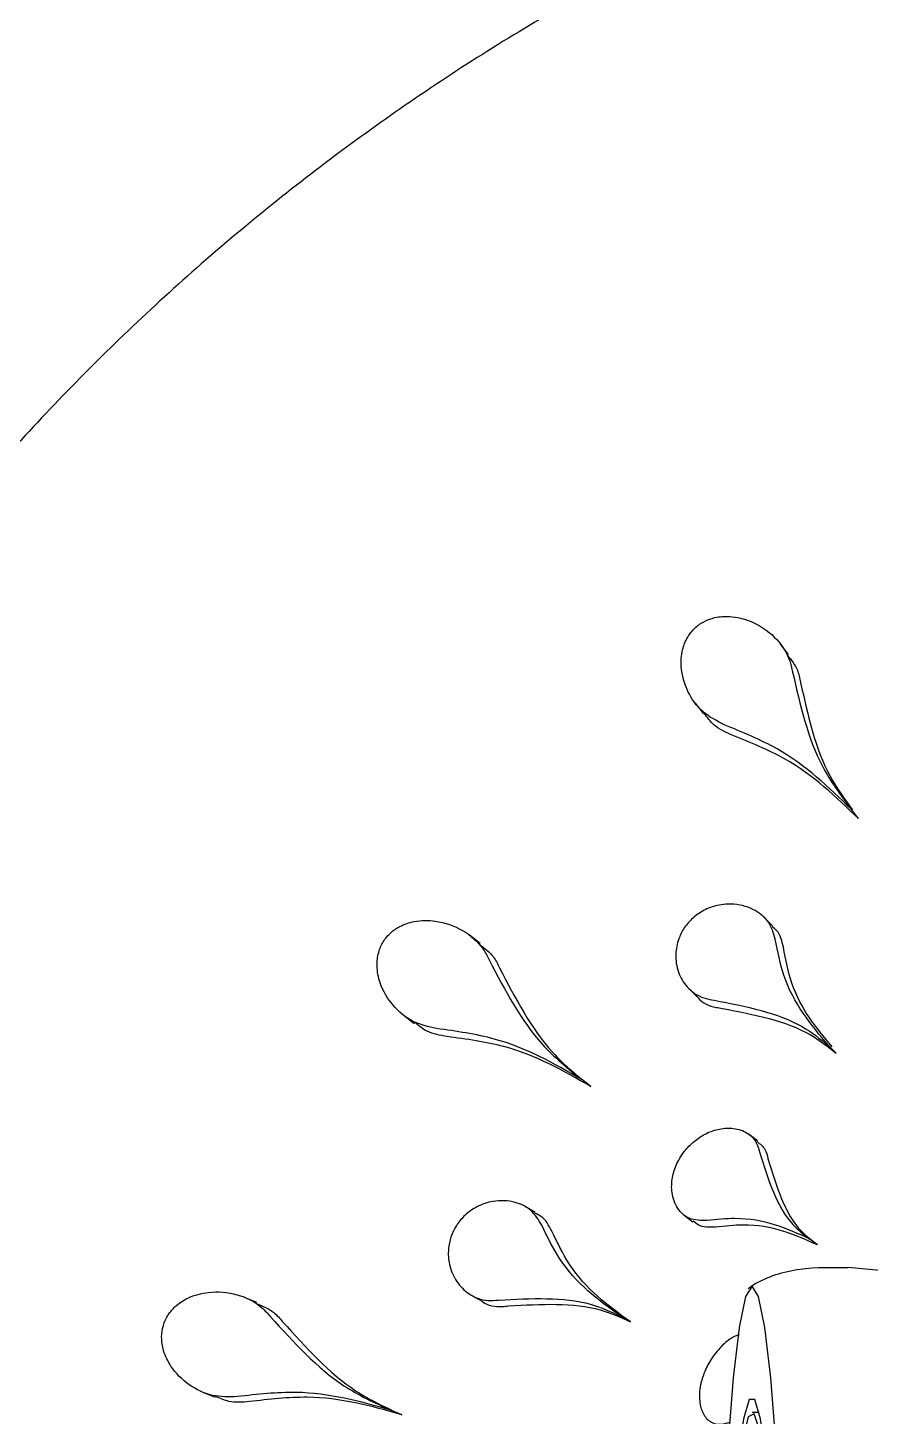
# Model space of a CAD drawing. Header units: millimetres. Extents: x 12325263 to 13848842, y -1463133 to 573208.
# Drawn here: x 12591039.6 to 12591055.15, y -825176.65 to -825151.03 of the extents above; entities that cross this region are included whole.
import ezdxf
from ezdxf.xclip import XClip

# ---------------------------------------------------------------- set-up
doc = ezdxf.new("R2010")
doc.units = ezdxf.units.MM
doc.header["$LTSCALE"] = 1000
doc.header["$XCLIPFRAME"] = 0
for name, color, linetype in [('fur202301', 252, 'Continuous'), ('WALL', 5, 'Continuous'), ('WALL-SHATCH', 8, 'Continuous'), ('建筑-楼板开洞', 251, 'Continuous')]:
    doc.layers.add(name, color=color, linetype=linetype)

# ---------------------------------------------------------------- blocks, each defined once
blk = doc.blocks.new('adgshg13-A$C7F010FC0')
at = {"layer": 'WALL-SHATCH'}
h = blk.add_hatch(color=256, dxfattribs=at)
h.dxf.hatch_style = 1
h.paths.add_polyline_path([(-60384.171, -16880.895), (-763.165, 197.479), (12587.619, -13153.304), (12587.619, -157996.02), (-162964.851, -188820.432), (-171262.381, -180522.901), (-171262.381, -31310.898), (-150707.191, -10755.708), (-131860.078, -7980.895), (-99162.381, -7980.895), (-99162.381, -4980.895), (-76620.428, -4980.895), (-70107.652, -16880.895)], flags=16)
h.paths.add_polyline_path([(-60091.229, -16380.895), (-646.877, 646.877), (12987.619, -12987.619), (12987.619, -158331.905), (-163100.584, -189250.384), (-171662.381, -180688.586), (-171662.381, -31145.213), (-150777.896, -10260.728), (-131896.687, -7480.895), (-99562.381, -7480.895), (-99562.381, -4580.895), (-76365.552, -4580.895), (-69907.506, -16380.895)])
blk = doc.blocks.new('A$C4C7A72D3')
at = {"layer": 'WALL', "color": 1}
blk.add_blockref('adgshg13-A$C7F010FC0', (210433.012, 205503.569), dxfattribs=at)
blk = doc.blocks.new('asdgag2019070515155847995')
at = {"color": 1}
for p, q in [((148.745, -433.313), (147.852, -442.579)), ((139.573, -442.394), (139.398, -442.528)), ((143.901, -442.805), (143.76, -442.947)), ((147.437, -443.151), (147.323, -443.3)), ((136.548, -443.683), (136.352, -443.833)), ((141.551, -443.977), (141.397, -444.13)), ((145.52, -444.253), (145.398, -444.412)), ((150.531, -444.223), (150.531, -444.357)), ((137.444, -445.404), (137.64, -445.254)), ((142.702, -445.527), (142.858, -445.372)), ((146.887, -445.61), (147.009, -445.451)), ((148.856, -446.601), (148.756, -446.775)), ((144.516, -447.33), (144.382, -447.505)), ((146.84, -448.355), (146.731, -448.543)), ((141.877, -449.371), (141.726, -449.567)), ((148.362, -449.538), (148.472, -449.348)), ((143.201, -450.784), (143.351, -450.589)), ((150.57, -450.82), (150.485, -451.023)), ((148.5, -453.491), (148.405, -453.72)), ((150.154, -454.489), (150.249, -454.262))]:
    blk.add_line(p, q, dxfattribs=at)
at = {"color": 1, "flags": 128}
for points in [[(160.817, -443.665), (158.626, -443.676), (156.501, -443.707), (154.508, -443.758), (152.706, -443.827), (151.15, -443.913), (149.889, -444.011), (148.959, -444.121), (148.39, -444.237), (148.198, -444.357), (148.39, -444.478), (148.959, -444.594), (149.889, -444.703), (151.15, -444.802), (152.706, -444.888), (154.508, -444.957), (156.501, -445.008), (158.626, -445.039), (160.817, -445.049)], [(160.817, -443.778), (158.875, -443.787), (156.998, -443.817), (155.252, -443.864), (153.695, -443.929), (152.38, -444.008), (151.353, -444.099), (150.648, -444.199), (150.29, -444.304), (150.29, -444.411), (150.648, -444.516), (151.353, -444.616), (152.38, -444.707), (153.695, -444.786), (155.252, -444.85), (156.998, -444.898), (158.875, -444.927), (160.817, -444.937), (162.76, -444.927), (164.636, -444.898), (166.383, -444.85), (167.94, -444.786), (169.254, -444.707), (170.281, -444.616)], [(170.251, -444.133), (169.305, -444.039), (168.052, -443.956), (166.537, -443.889), (164.816, -443.838), (162.95, -443.806), (161.008, -443.793), (159.058, -443.802), (157.172, -443.83), (155.417, -443.877), (153.858, -443.942), (152.55, -444.022), (151.541, -444.114), (150.868, -444.214), (150.554, -444.32), (150.611, -444.427), (151.036, -444.532), (151.816, -444.63)]]:
    blk.add_lwpolyline(points, dxfattribs=at)
blk.add_open_spline([(141.688, -389.994), (141.522, -390.072), (140.258, -390.667), (138.035, -392.05), (135.059, -394.142), (132.291, -396.511), (129.736, -399.105), (127.418, -401.913), (125.353, -404.911), (123.557, -408.078), (122.043, -411.388), (120.824, -414.817), (119.908, -418.339), (119.302, -421.928), (119.011, -425.555), (119.038, -429.194), (119.381, -432.816), (120.038, -436.395), (121.004, -439.904), (122.272, -443.315), (123.833, -446.603), (125.674, -449.743), (127.781, -452.711), (130.139, -455.484), (132.73, -458.043), (135.533, -460.366), (138.529, -462.437), (141.693, -464.24), (145.003, -465.761), (148.432, -466.989), (151.956, -467.914), (155.546, -468.529), (159.177, -468.83), (162.821, -468.814), (166.449, -468.482), (170.034, -467.835), (173.55, -466.879), (176.969, -465.622), (180.266, -464.072), (183.415, -462.241), (186.392, -460.144), (189.176, -457.795), (191.744, -455.214), (194.078, -452.419), (196.159, -449.433), (197.973, -446.276), (199.504, -442.974), (200.742, -439.552), (201.678, -436.035), (202.303, -432.45), (202.614, -428.824), (202.608, -425.185), (202.285, -421.561), (201.648, -417.978), (200.7, -414.464), (199.451, -411.046), (197.909, -407.75), (196.085, -404.6), (193.994, -401.62), (191.651, -398.834), (189.074, -396.262), (186.285, -393.92), (183.295, -391.846), (180.783, -390.344), (179.228, -389.639), (178.777, -389.435)], degree=3, knots=[0, 0, 0, 0, 0.002464, 0.018712, 0.034959, 0.051206, 0.067452, 0.083698, 0.099943, 0.116187, 0.132431, 0.148674, 0.164917, 0.181159, 0.197401, 0.213642, 0.229884, 0.246125, 0.262366, 0.278608, 0.29485, 0.311092, 0.327334, 0.343577, 0.359821, 0.376065, 0.39231, 0.408556, 0.424802, 0.441049, 0.457296, 0.473544, 0.489792, 0.506041, 0.52229, 0.538538, 0.554787, 0.571035, 0.587284, 0.603532, 0.619779, 0.636026, 0.652272, 0.668518, 0.684763, 0.701007, 0.717251, 0.733494, 0.749737, 0.765979, 0.782221, 0.798462, 0.814704, 0.830945, 0.847186, 0.863428, 0.87967, 0.895912, 0.912154, 0.928397, 0.944641, 0.960885, 0.97713, 0.993376, 1, 1, 1, 1])
at = {"color": 1}
for points, knots in [([(136.869, -443.608), (137.481, -443.468), (138.436, -443.248), (139.144, -442.719), (139.398, -442.528)], [0, 0, 0, 0, 0.640533, 1, 1, 1, 1]), ([(137.061, -443.461), (137.674, -443.326), (138.557, -443.132), (139.21, -442.65), (139.41, -442.504)], [0, 0, 0, 0, 0.694877, 1, 1, 1, 1]), ([(139.398, -442.528), (138.995, -442.943), (138.365, -443.591), (137.979, -444.533), (137.84, -444.872)], [0, 0, 0, 0, 0.640538, 1, 1, 1, 1]), ([(139.573, -442.394), (139.172, -442.808), (138.548, -443.452), (138.168, -444.39), (138.032, -444.725)], [0, 0, 0, 0, 0.6431329, 1, 1, 1, 1]), ([(147.861, -442.58), (147.856, -442.878), (147.845, -443.479), (148.033, -444.119), (148.223, -444.398), (148.245, -444.43)], [0, 0, 0, 0, 0.4650259, 0.9392052, 1, 1, 1, 1]), ([(143.782, -442.881), (143.429, -443.172), (142.922, -443.591), (142.173, -443.734), (141.946, -443.778)], [0, 0, 0, 0, 0.6960571, 1, 1, 1, 1]), ([(143.074, -444.904), (143.188, -444.317), (143.347, -443.498), (143.779, -442.958), (143.901, -442.805)], [0, 0, 0, 0, 0.716417, 1, 1, 1, 1]), ([(143.76, -442.947), (143.371, -443.271), (142.827, -443.725), (142.024, -443.884), (141.794, -443.929)], [0, 0, 0, 0, 0.714364, 1, 1, 1, 1]), ([(142.922, -445.055), (143.038, -444.467), (143.201, -443.644), (143.636, -443.102), (143.76, -442.947)], [0, 0, 0, 0, 0.714656, 1, 1, 1, 1]), ([(145.723, -444.22), (146.232, -444.06), (146.897, -443.851), (147.242, -443.405), (147.323, -443.3)], [0, 0, 0, 0, 0.765523, 1, 1, 1, 1]), ([(145.843, -444.063), (146.356, -443.908), (146.986, -443.716), (147.313, -443.302), (147.374, -443.224)], [0, 0, 0, 0, 0.813495, 1, 1, 1, 1]), ([(147.323, -443.3), (147.136, -443.717), (146.893, -444.262), (146.97, -445.013), (146.988, -445.19)], [0, 0, 0, 0, 0.765145, 1, 1, 1, 1]), ([(147.437, -443.151), (147.252, -443.567), (147.011, -444.109), (147.09, -444.858), (147.109, -445.033)], [0, 0, 0, 0, 0.76637, 1, 1, 1, 1]), ([(137.84, -444.872), (137.768, -445.011), (137.623, -445.293), (137.24, -445.559), (136.838, -445.679), (136.484, -445.658), (136.237, -445.564), (136.052, -445.42), (135.927, -445.242), (135.847, -445.016), (135.83, -444.715), (135.934, -444.317), (136.206, -443.92), (136.551, -443.677), (136.795, -443.624), (136.869, -443.608)], [0, 0, 0, 0, 0.108637, 0.219395, 0.32845, 0.395395, 0.445683, 0.485596, 0.525651, 0.563113, 0.618508, 0.70153, 0.822656, 0.946579, 1, 1, 1, 1]), ([(136.563, -443.702), (136.649, -443.632), (136.796, -443.511), (136.984, -443.476), (137.061, -443.461)], [0, 0, 0, 0, 0.5882198, 1, 1, 1, 1]), ([(141.946, -443.778), (141.832, -443.804), (141.678, -443.84), (141.586, -443.958), (141.562, -443.988)], [0, 0, 0, 0, 0.741727, 1, 1, 1, 1]), ([(141.794, -443.929), (141.685, -443.962), (141.468, -444.027), (141.244, -444.297), (141.136, -444.631), (141.156, -444.974), (141.252, -445.241), (141.4, -445.455), (141.585, -445.615), (141.817, -445.729), (142.106, -445.782), (142.418, -445.73), (142.706, -445.557), (142.878, -445.318), (142.911, -445.121), (142.922, -445.055)], [0, 0, 0, 0, 0.098479, 0.195709, 0.307327, 0.381692, 0.439818, 0.489234, 0.538746, 0.586653, 0.65371, 0.743395, 0.835237, 0.94536, 1, 1, 1, 1]), ([(145.532, -444.263), (145.574, -444.208), (145.65, -444.11), (145.784, -444.078), (145.843, -444.063)], [0, 0, 0, 0, 0.554352, 1, 1, 1, 1]), ([(146.988, -445.19), (146.987, -445.3), (146.984, -445.506), (146.802, -445.723), (146.547, -445.84), (146.247, -445.846), (145.967, -445.769), (145.719, -445.624), (145.521, -445.431), (145.38, -445.215), (145.291, -444.973), (145.27, -444.708), (145.345, -444.453), (145.506, -444.28), (145.664, -444.236), (145.723, -444.22)], [0, 0, 0, 0, 0.104671, 0.195547, 0.296449, 0.373768, 0.437178, 0.500911, 0.557134, 0.612971, 0.675766, 0.750726, 0.840256, 0.940354, 1, 1, 1, 1]), ([(149.094, -444.594), (149.113, -444.642), (149.159, -444.76), (149.335, -444.956), (149.574, -445.14), (149.839, -445.264), (150.097, -445.328), (150.344, -445.331), (150.563, -445.268), (150.717, -445.131), (150.764, -444.951), (150.721, -444.816), (150.705, -444.764)], [0, 0, 0, 0, 0.068841, 0.169344, 0.270229, 0.361614, 0.451593, 0.549013, 0.659547, 0.784342, 0.917557, 1, 1, 1, 1]), ([(138.032, -444.725), (137.979, -444.843), (137.885, -445.053), (137.707, -445.182), (137.629, -445.239)], [0, 0, 0, 0, 0.563626, 1, 1, 1, 1]), ([(142.853, -445.368), (142.862, -445.362), (142.975, -445.285), (143.044, -445.113), (143.068, -444.942), (143.074, -444.904)], [0, 0, 0, 0, 0.0637813, 0.7926673, 1, 1, 1, 1]), ([(147.109, -445.033), (147.113, -445.146), (147.12, -445.307), (147.025, -445.41), (146.997, -445.441)], [0, 0, 0, 0, 0.705019, 1, 1, 1, 1]), ([(148.856, -446.601), (148.556, -447.015), (148.136, -447.591), (147.392, -447.949), (147.181, -448.051)], [0, 0, 0, 0, 0.716107, 1, 1, 1, 1]), ([(148.562, -448.848), (148.529, -448.25), (148.483, -447.416), (148.773, -446.781), (148.856, -446.601)], [0, 0, 0, 0, 0.716417, 1, 1, 1, 1]), ([(148.756, -446.775), (148.455, -447.19), (148.034, -447.77), (147.287, -448.133), (147.074, -448.236)], [0, 0, 0, 0, 0.714364, 1, 1, 1, 1]), ([(148.455, -449.033), (148.424, -448.433), (148.379, -447.595), (148.672, -446.957), (148.756, -446.775)], [0, 0, 0, 0, 0.714656, 1, 1, 1, 1]), ([(142.328, -449.014), (142.89, -448.722), (143.763, -448.267), (144.318, -447.576), (144.516, -447.33)], [0, 0, 0, 0, 0.64315, 1, 1, 1, 1]), ([(144.516, -447.33), (144.227, -447.835), (143.778, -448.619), (143.642, -449.625), (143.594, -449.984)], [0, 0, 0, 0, 0.643133, 1, 1, 1, 1]), ([(142.181, -449.206), (142.743, -448.911), (143.621, -448.451), (144.181, -447.755), (144.382, -447.505)], [0, 0, 0, 0, 0.640533, 1, 1, 1, 1]), ([(144.382, -447.505), (144.091, -448.011), (143.638, -448.8), (143.497, -449.812), (143.446, -450.176)], [0, 0, 0, 0, 0.640538, 1, 1, 1, 1]), ([(147.074, -448.236), (146.976, -448.296), (146.78, -448.416), (146.627, -448.736), (146.605, -449.087), (146.71, -449.413), (146.87, -449.646), (147.068, -449.815), (147.288, -449.921), (147.543, -449.972), (147.838, -449.948), (148.13, -449.816), (148.368, -449.574), (148.477, -449.298), (148.461, -449.099), (148.455, -449.033)], [0, 0, 0, 0, 0.098479, 0.195709, 0.307327, 0.381692, 0.439818, 0.489234, 0.538746, 0.586653, 0.65371, 0.743395, 0.835237, 0.94536, 1, 1, 1, 1]), ([(147.181, -448.051), (147.077, -448.107), (146.933, -448.183), (146.871, -448.324), (146.854, -448.363)], [0, 0, 0, 0, 0.725952, 1, 1, 1, 1]), ([(141.896, -449.385), (141.964, -449.291), (142.079, -449.134), (142.256, -449.049), (142.328, -449.014)], [0, 0, 0, 0, 0.5960538, 1, 1, 1, 1]), ([(148.468, -449.346), (148.473, -449.34), (148.561, -449.239), (148.585, -449.058), (148.567, -448.886), (148.562, -448.848)], [0, 0, 0, 0, 0.045892, 0.788706, 1, 1, 1, 1]), ([(143.446, -450.176), (143.411, -450.329), (143.341, -450.639), (143.034, -450.997), (142.672, -451.217), (142.322, -451.288), (142.057, -451.262), (141.84, -451.171), (141.673, -451.031), (141.539, -450.833), (141.446, -450.546), (141.447, -450.134), (141.613, -449.68), (141.888, -449.355), (142.113, -449.241), (142.181, -449.206)], [0, 0, 0, 0, 0.1086374, 0.2193948, 0.3284505, 0.3953945, 0.4456827, 0.4855959, 0.5256513, 0.5631135, 0.6185077, 0.7015304, 0.8226565, 0.9465789, 1, 1, 1, 1]), ([(143.594, -449.984), (143.572, -450.112), (143.534, -450.336), (143.395, -450.505), (143.336, -450.577)], [0, 0, 0, 0, 0.573271, 1, 1, 1, 1]), ([(148.855, -453.017), (149.33, -452.589), (150.067, -451.922), (150.438, -451.11), (150.57, -450.82)], [0, 0, 0, 0, 0.64315, 1, 1, 1, 1]), ([(150.57, -450.82), (150.413, -451.383), (150.169, -452.259), (150.287, -453.267), (150.329, -453.627)], [0, 0, 0, 0, 0.6431329, 1, 1, 1, 1]), ([(148.763, -453.241), (149.237, -452.81), (149.977, -452.136), (150.351, -451.318), (150.485, -451.023)], [0, 0, 0, 0, 0.6405333, 1, 1, 1, 1]), ([(150.485, -451.023), (150.327, -451.588), (150.081, -452.47), (150.195, -453.485), (150.236, -453.85)], [0, 0, 0, 0, 0.640538, 1, 1, 1, 1]), ([(148.521, -453.5), (148.565, -453.387), (148.639, -453.201), (148.794, -453.069), (148.855, -453.017)], [0, 0, 0, 0, 0.60525, 1, 1, 1, 1]), ([(150.236, -453.85), (150.241, -454.008), (150.249, -454.326), (150.039, -454.751), (149.743, -455.058), (149.42, -455.218), (149.155, -455.261), (148.922, -455.229), (148.724, -455.137), (148.544, -454.981), (148.382, -454.728), (148.28, -454.328), (148.328, -453.846), (148.515, -453.46), (148.705, -453.292), (148.763, -453.241)], [0, 0, 0, 0, 0.108637, 0.219395, 0.32845, 0.395395, 0.445683, 0.485596, 0.525651, 0.563113, 0.618508, 0.70153, 0.822656, 0.946579, 1, 1, 1, 1]), ([(150.329, -453.627), (150.34, -453.757), (150.359, -453.978), (150.268, -454.174), (150.231, -454.254)], [0, 0, 0, 0, 0.58556, 1, 1, 1, 1])]:
    blk.add_open_spline(points, degree=3, knots=knots, dxfattribs=at)
blk = doc.blocks.new('sdfgsdffhg')
at = {"layer": 'fur202301', "rotation": 270}
blk.add_blockref('asdgag2019070515155847995', (10413.424, 49030.754, 0), dxfattribs=at)

msp = doc.modelspace()

# ---------------------------------------------------------------- block references
ref = msp.add_blockref('A$C4C7A72D3', (12385714.853, -906209.521), dxfattribs=dict(rotation=350.041249254255))
XClip(ref).set_block_clipping_path([(223442.8584877662, 85923.1187333744), (220542.7961432356, 85923.1422391906), (220542.8579492103, 89292.823275506), (211526.9150355905, 89292.8101311298), (210631.4331447985, 94392.8080583527), (206113.3685902953, 94392.8025418455), (206001.4315187763, 95030.3127344656), (204376.2826588508, 94744.9613686837), (203364.4570056833, 100506.9030052917), (197947.3947122637, 99555.7482674252), (192482.3428474721, 130679.4765393781), (190118.7804593667, 130264.4504016289), (191623.4071957469, 121695.6427078634), (177046.6486519482, 119136.2011700841), (175707.6223907359, 126760.8483765714), (173902.988371335, 128026.4039125028), (169528.3854461554, 127258.2903269802), (169070.0967394859, 129868.3614864857), (163308.2517458182, 128856.6693391807), (163766.52659606, 126246.6171700556), (159679.1795131005, 125528.9180921423), (170669.6888374612, 62935.797914044), (167222.1989369914, 62330.4650948944), (167939.7759490944, 58243.6808593175), (171386.9528796654, 58848.2912487988), (172857.0656793863, 50477.0032648193), (165962.5026008021, 49266.4230898353), (168037.7813034765, 37447.1796448426), (140649.9584970828, 32638.2390106404), (115387.9799239188, 28202.5781787895), (95598.7254695911, 140907.4332163476), (226939.476109907, 163968.8668500402), (240128.6952811591, 88852.8973128139)])

# ---------------------------------------------------------------- next in the draw order: hatches: boundary and pattern name
at = {"layer": '建筑-楼板开洞'}
h = msp.add_hatch(dxfattribs=at)
h.set_pattern_fill('DASH', color=256, scale=500)
h.set_pattern_definition([(0, (0, 0), (476.25, 476.25), [476.25, -476.25])])
h.paths.add_polyline_path([(12597696.741, -842386.786), (12590696.811, -842386.901), (12590697.067, -843986.786), (12595796.811, -843986.852), (12595797.067, -849736.852), (12588796.811, -849736.786), (12588796.811, -851936.786), (12564896.811, -851936.786), (12564896.811, -816186.786), (12568846.811, -816186.786), (12568846.811, -816040), (12568846.811, -807536.786), (12574696.829, -807536.802), (12574696.771, -810386.786), (12575896.811, -810386.786), (12579055.235, -810386.784), (12580496.915, -811828.207), (12580696.915, -819086.85), (12595696.917, -819086.721), (12595696.898, -812786.786), (12597696.659, -812786.786)])

# ---------------------------------------------------------------- next in the draw order: block references
msp.add_blockref('sdfgsdffhg', (12581083.899, -874056.804, 0))

doc.saveas('drawing.dxf')
